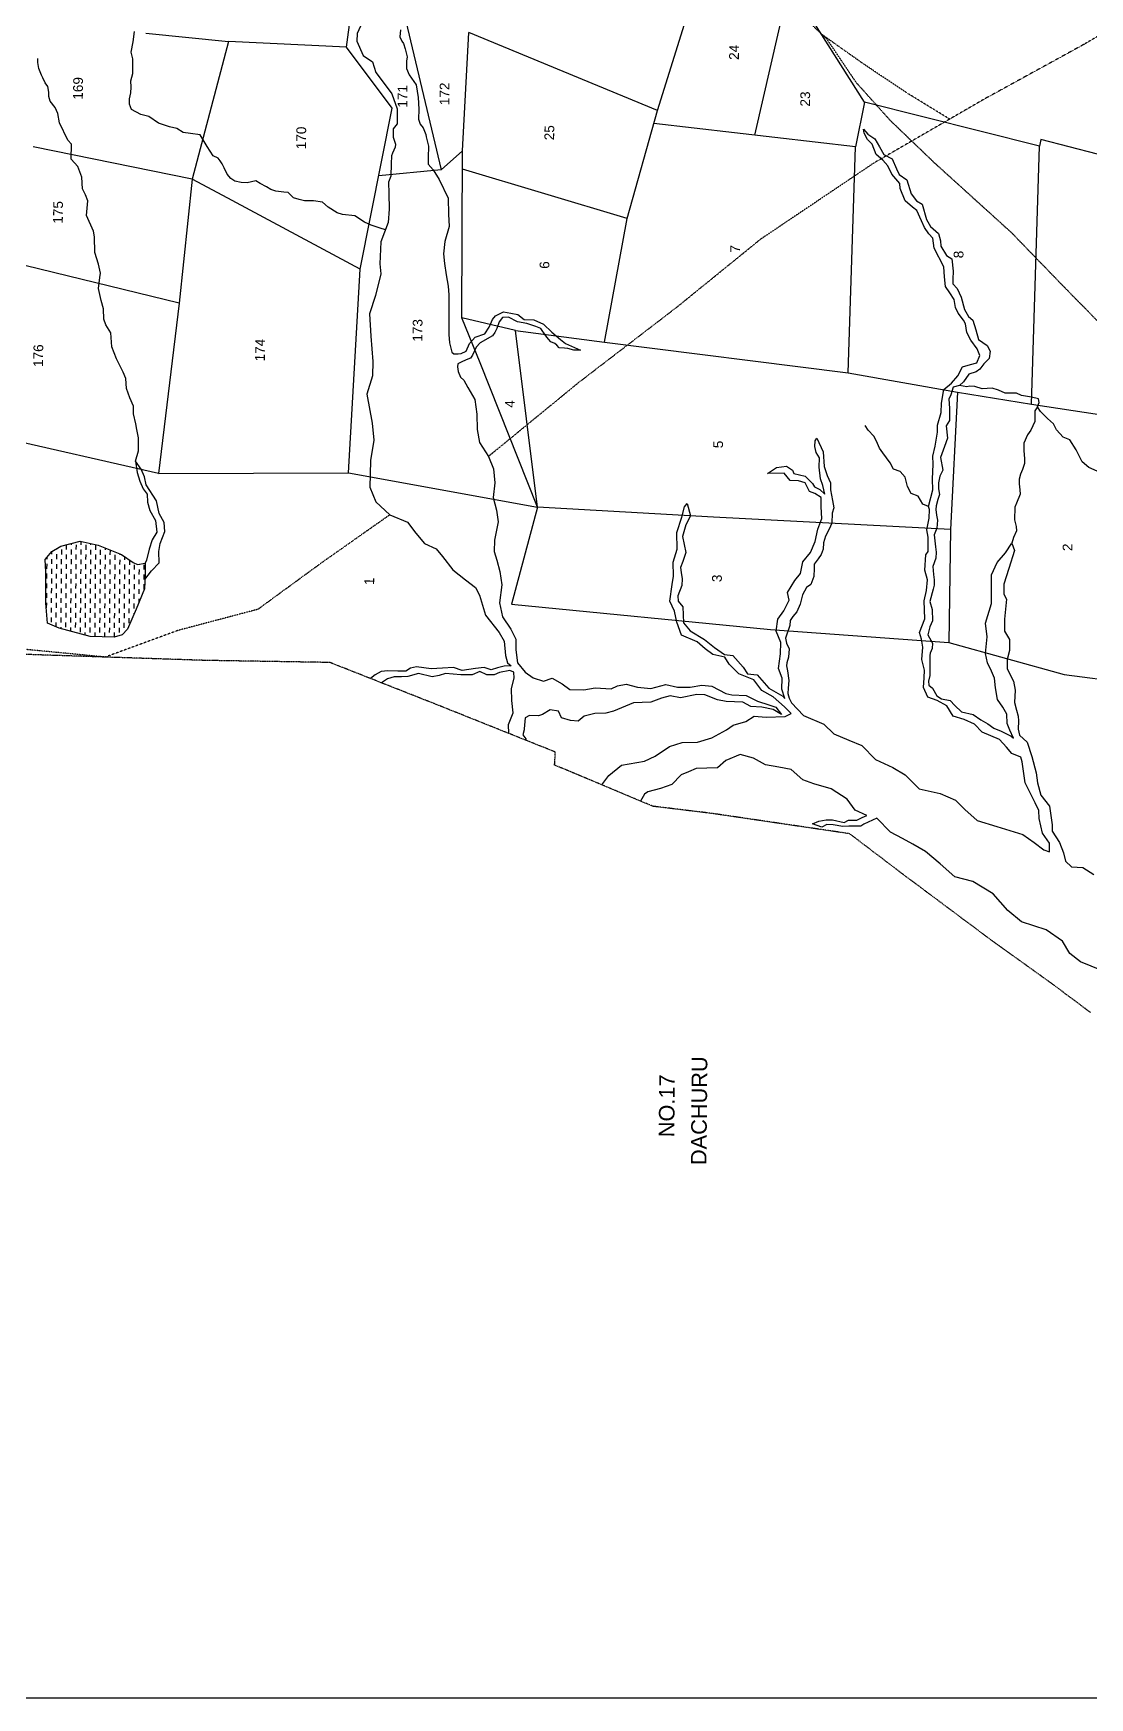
# Model space of a CAD drawing. Header units: inches. Extents: x 343459 to 349076, y 1589263 to 1597215.
# Drawn here: x 346663 to 347804, y 1589263 to 1591061 of the extents above; entities that cross this region are included whole.
import ezdxf

# ---------------------------------------------------------------- set-up
doc = ezdxf.new("R2010")
doc.units = ezdxf.units.IN
doc.header["$MEASUREMENT"] = 0
doc.linetypes.add('ACAD_ISO07W100', pattern=[3, 0, -3])
doc.linetypes.add('BORDER', pattern=[1.75, 0.5, -0.25, 0.5, -0.25, 0, -0.25])
for name, color, linetype in [('C LINE COO', 6, 'Continuous'), ('NALA', 4, 'Continuous'), ('SURVEY_BND', 7, 'Continuous'), ('SURVEY_NO', 7, 'Continuous'), ('TEXT', 7, 'Continuous'), ('WATER_BODY', 4, 'Continuous')]:
    doc.layers.add(name, color=color, linetype=linetype)
doc.layers.add('FOOTPATH', color=150, linetype='ACAD_ISO07W100', lineweight=30)
doc.layers.add('VILL_BOUNDARY', color=6, linetype='BORDER', lineweight=30)
doc.styles.get("Standard").update_dxf_attribs({"font": 'arial.ttf'})

msp = doc.modelspace()

# ---------------------------------------------------------------- hatches: boundary and pattern name
at = {"layer": 'WATER_BODY'}
h = msp.add_hatch(dxfattribs=at)
h.set_pattern_fill('DASH', color=256, scale=10, angle=89.4935, style=0)
h.set_pattern_definition([(89.4935, (347145.951, 1586976.724), (-5.202794, 5.295604), [5.249404, -5.249404])])
h.paths.add_polyline_path([(346733.4, 1590508), (346714, 1590512.2), (346693.3, 1590506.7), (346683.4, 1590501.2), (346676.3, 1590492.5), (346677, 1590479.2), (346677, 1590445.3), (346678.8, 1590423.8), (346691.3, 1590418.1), (346725, 1590409.3), (346750.7, 1590408.5), (346759.4, 1590411), (346765.1, 1590417.1), (346774.6, 1590438.8), (346783.6, 1590460.7), (346784.3, 1590476.2), (346784.4, 1590488.4), (346775.9, 1590487.1), (346771.2, 1590489.1), (346758.5, 1590497.7)])

# ---------------------------------------------------------------- linework, layer by layer
at = {"layer": 'C LINE COO', "color": 0}
msp.add_lwpolyline([(349075.6, 1589263.4), (349075.6, 1597215.1), (343459.3, 1597215.1), (343459.3, 1589263.4), (349075.6, 1589263.4)], dxfattribs=at)
at = {"layer": 'FOOTPATH', "ltscale": 0.01}
for p, q in [((347874.7, 1591093.9), (347797.7, 1591048.6)), ((347520.5, 1591053.9), (347500.2, 1591073.3)), ((347560.4, 1591027), (347515.5, 1591058.7)), ((347551.9, 1591007.3), (347520.5, 1591053.9)), ((347797.7, 1591048.6), (347691.1, 1590990.1)), ((347606.9, 1590995.9), (347560.4, 1591027)), ((347588.8, 1590966.2), (347551.9, 1591007.3)), ((347652.7, 1590967.9), (347606.9, 1590995.9)), ((347691.1, 1590990.1), (347570.7, 1590920.4)), ((347637.2, 1590919.8), (347588.8, 1590966.2)), ((347570.7, 1590920.4), (347448.7, 1590838.3)), ((347719.6, 1590845.1), (347637.2, 1590919.8)), ((347448.7, 1590838.3), (347358.8, 1590765.3)), ((347778.9, 1590783.9), (347719.6, 1590845.1)), ((347863.2, 1590698.2), (347778.9, 1590783.9)), ((347358.8, 1590765.3), (347251.8, 1590683.1)), ((347251.8, 1590683.1), (347154.7, 1590603.6)), ((347048.4, 1590540.7), (346975.3, 1590489.3)), ((346975.3, 1590489.3), (346906, 1590438.6)), ((346906, 1590438.6), (346819.4, 1590415.7)), ((346819.4, 1590415.7), (346741.1, 1590387)), ((346741.1, 1590387), (346635.8, 1590397.1))]:
    msp.add_line(p, q, dxfattribs=at)
at = {"layer": 'NALA'}
for p, q in [((347016.8, 1591068.4), (347013.2, 1591060.5)), ((346769.2, 1591040.2), (346771.1, 1591051.5)), ((346771.1, 1591051.5), (346772.6, 1591062.5)), ((347013.2, 1591060.5), (347012.8, 1591052)), ((347012.8, 1591052), (347019.6, 1591036.7)), ((347059.9, 1591064.4), (347059.2, 1591056.9)), ((347059.2, 1591056.9), (347061.4, 1591052.2)), ((347061.4, 1591052.2), (347063, 1591049.5)), ((346668.2, 1591028.9), (346668.4, 1591033.2)), ((346770.9, 1591032.9), (346769.2, 1591040.2)), ((346770.8, 1591017.3), (346770.9, 1591032.9)), ((347019.6, 1591036.7), (347029.6, 1591029.7)), ((347063, 1591049.5), (347065, 1591043.9)), ((347065, 1591043.9), (347067.2, 1591035.3)), ((347067.2, 1591035.3), (347066.5, 1591030.5)), ((346669.5, 1591022.7), (346668.2, 1591028.9)), ((346672.3, 1591015.5), (346669.5, 1591022.7)), ((346673.7, 1591012.5), (346672.3, 1591015.5)), ((346768.7, 1591009.3), (346770.8, 1591017.3)), ((347029.6, 1591029.7), (347033.1, 1591018.1)), ((347033.1, 1591018.1), (347041, 1591007.7)), ((347066.5, 1591030.5), (347066.5, 1591022.6)), ((347066.5, 1591022.6), (347069.2, 1591015.8)), ((347069.2, 1591015.8), (347076.6, 1591005.1)), ((346676.3, 1591007.2), (346673.7, 1591012.5)), ((346679, 1591003.1), (346676.3, 1591007.2)), ((346680.3, 1590996.9), (346679, 1591003.1)), ((346680.3, 1590992.2), (346680.3, 1590996.9)), ((346680.3, 1590996.9), (346680.3, 1590996.9)), ((346767.3, 1590989.9), (346768.9, 1590996.4)), ((346769, 1591002.4), (346768.7, 1591009.3)), ((346768.9, 1590996.4), (346769, 1591002.4)), ((347041, 1591007.7), (347050.4, 1590995.3)), ((347076.6, 1591005.1), (347079.1, 1590991.3)), ((346681.8, 1590987.3), (346680.3, 1590992.2)), ((346687, 1590980.6), (346681.8, 1590987.3)), ((346690.1, 1590974), (346687, 1590980.6)), ((346767.2, 1590984.2), (346767.3, 1590989.9)), ((346769.3, 1590978.4), (346767.2, 1590984.2)), ((346779.5, 1590973), (346769.3, 1590978.4)), ((347050.4, 1590995.3), (347056.2, 1590979.1)), ((347056.2, 1590979.1), (347056.1, 1590969.1)), ((347079.1, 1590991.3), (347079.5, 1590978.8)), ((347079.5, 1590978.8), (347079.4, 1590968)), ((346691.7, 1590963.8), (346690.1, 1590974)), ((346700.8, 1590945.1), (346691.7, 1590963.8)), ((346788.3, 1590970.6), (346779.5, 1590973)), ((346798.6, 1590963.4), (346788.3, 1590970.6)), ((346810.5, 1590959.5), (346798.6, 1590963.4)), ((347056.1, 1590962.9), (347052.1, 1590957.3)), ((347056.1, 1590969.1), (347056.1, 1590962.9)), ((347079.4, 1590968), (347081.2, 1590962.4)), ((347081.2, 1590962.4), (347084.5, 1590958.4)), ((346704.6, 1590940.8), (346700.8, 1590945.1)), ((346818.3, 1590957.6), (346810.5, 1590959.5)), ((346825.2, 1590953.3), (346818.3, 1590957.6)), ((346833.3, 1590952.5), (346825.2, 1590953.3)), ((346843.7, 1590950.8), (346833.3, 1590952.5)), ((346851.1, 1590938.3), (346843.7, 1590950.8)), ((347052.1, 1590957.3), (347052.1, 1590948.5)), ((347052.1, 1590948.5), (347054.6, 1590940.8)), ((347084.5, 1590958.4), (347087.3, 1590951.3)), ((347087.3, 1590951.3), (347087.5, 1590948.6)), ((347087.5, 1590948.6), (347090.2, 1590938.7)), ((347560.4, 1590952.7), (347559.7, 1590957)), ((347559.7, 1590957), (347564.5, 1590951.8)), ((347564.1, 1590946), (347560.4, 1590952.7)), ((347568.9, 1590941), (347564.1, 1590946)), ((347564.5, 1590951.8), (347571.8, 1590946.7)), ((347571.8, 1590946.7), (347576.8, 1590938)), ((346704.5, 1590924.8), (346704.6, 1590940.8)), ((346711.4, 1590916.6), (346704.5, 1590924.8)), ((346857.6, 1590928.3), (346851.1, 1590938.3)), ((346863.2, 1590925.9), (346857.6, 1590928.3)), ((346865.3, 1590922.9), (346863.2, 1590925.9)), ((347050.1, 1590928.2), (347049.8, 1590919.7)), ((347051.4, 1590931.3), (347050.1, 1590928.2)), ((347054, 1590937.7), (347051.4, 1590931.3)), ((347054.6, 1590940.8), (347054, 1590937.7)), ((347090.2, 1590938.7), (347089.7, 1590926.4)), ((347089.7, 1590926.4), (347089.9, 1590919.4)), ((347573.3, 1590929.6), (347568.9, 1590941)), ((347580.4, 1590923.6), (347573.3, 1590929.6)), ((347576.8, 1590938), (347581.7, 1590929.7)), ((347581.7, 1590929.7), (347590.5, 1590925)), ((347590.5, 1590925), (347595.2, 1590914.3)), ((346716, 1590905.2), (346711.4, 1590916.6)), ((346867.3, 1590919.6), (346865.3, 1590922.9)), ((346869.6, 1590915.4), (346867.3, 1590919.6)), ((346872.8, 1590908.5), (346869.6, 1590915.4)), ((346876.6, 1590903.9), (346872.8, 1590908.5)), ((347049.6, 1590906.3), (347046.8, 1590899.9)), ((347049.8, 1590919.7), (347049.6, 1590906.3)), ((347089.9, 1590919.4), (347095.3, 1590913.1)), ((347095.3, 1590913.1), (347101.7, 1590902.7)), ((347585.9, 1590917.6), (347580.4, 1590923.6)), ((347590.2, 1590908.3), (347585.9, 1590917.6)), ((347598.9, 1590898.3), (347590.2, 1590908.3)), ((347595.2, 1590914.3), (347598.1, 1590908.2)), ((347598.1, 1590908.2), (347606.3, 1590902.4)), ((346716.5, 1590892.6), (346716, 1590905.2)), ((346719.7, 1590886.3), (346716.5, 1590892.6)), ((346880.9, 1590901), (346876.6, 1590903.9)), ((346888, 1590899.3), (346880.9, 1590901)), ((346894.3, 1590899.2), (346888, 1590899.3)), ((346903.6, 1590901.3), (346894.3, 1590899.2)), ((346908.4, 1590898.5), (346903.6, 1590901.3)), ((346915.1, 1590894.7), (346908.4, 1590898.5)), ((346920, 1590891.9), (346915.1, 1590894.7)), ((346925.2, 1590890.2), (346920, 1590891.9)), ((346933.8, 1590889.2), (346925.2, 1590890.2)), ((346938.5, 1590888.5), (346933.8, 1590889.2)), ((346944.5, 1590882.9), (346938.5, 1590888.5)), ((347046.8, 1590899.9), (347047.2, 1590887.5)), ((347101.7, 1590902.7), (347111.2, 1590882.6)), ((347599.4, 1590893.1), (347598.9, 1590898.3)), ((347604.8, 1590879.5), (347599.4, 1590893.1)), ((347606.3, 1590902.4), (347611, 1590887.2)), ((346722.4, 1590879.7), (346719.7, 1590886.3)), ((346720.9, 1590863.9), (346722.4, 1590879.7)), ((346950.5, 1590881.2), (346944.5, 1590882.9)), ((346956.4, 1590879.6), (346950.5, 1590881.2)), ((346965.9, 1590879.5), (346956.4, 1590879.6)), ((346975.5, 1590878.3), (346965.9, 1590879.5)), ((346981.6, 1590872.8), (346975.5, 1590878.3)), ((346991.5, 1590866.6), (346981.6, 1590872.8)), ((347047.8, 1590870.5), (347046.6, 1590856.4)), ((347047.2, 1590887.5), (347047.8, 1590870.5)), ((347111.2, 1590882.6), (347111.8, 1590865.4)), ((347612.5, 1590873), (347604.8, 1590879.5)), ((347611, 1590887.2), (347616.8, 1590879.8)), ((347617.3, 1590869.2), (347612.5, 1590873)), ((347616.8, 1590879.8), (347622.9, 1590876)), ((347622.9, 1590876), (347627.7, 1590859.4)), ((346728.4, 1590846.8), (346720.9, 1590863.9)), ((346997.1, 1590864.9), (346991.5, 1590866.6)), ((347010.7, 1590863.4), (346997.1, 1590864.9)), ((347021, 1590856.7), (347010.7, 1590863.4)), ((347028.1, 1590853.5), (347021, 1590856.7)), ((347037.8, 1590850.3), (347028.1, 1590853.5)), ((347046.6, 1590856.4), (347038.5, 1590835.3)), ((347111.8, 1590865.4), (347112.3, 1590851.8)), ((347622.4, 1590858), (347617.3, 1590869.2)), ((347625.4, 1590851), (347622.4, 1590858)), ((347627.7, 1590859.4), (347632.1, 1590852)), ((347632.1, 1590852), (347640.5, 1590844.5)), ((346729.7, 1590840.7), (346728.4, 1590846.8)), ((346729.9, 1590823.8), (346729.7, 1590840.7)), ((347038.5, 1590835.3), (347037.5, 1590811.5)), ((347043.5, 1590848.3), (347037.8, 1590850.3)), ((347107.7, 1590835.8), (347106.1, 1590822.3)), ((347112.3, 1590851.8), (347107.7, 1590835.8)), ((347630.3, 1590844.1), (347625.4, 1590851)), ((347634.6, 1590839.2), (347630.3, 1590844.1)), ((347635.9, 1590828.4), (347634.6, 1590839.2)), ((347640.5, 1590844.5), (347642.9, 1590836.6)), ((347642.9, 1590836.6), (347643, 1590830.7)), ((346733.7, 1590811.3), (346729.9, 1590823.8)), ((347106.1, 1590822.3), (347107.4, 1590812.1)), ((347646.3, 1590808.5), (347635.9, 1590828.4)), ((347643, 1590830.7), (347649.4, 1590820.8)), ((347649.4, 1590820.8), (347654.9, 1590816.9)), ((347654.9, 1590816.9), (347656.4, 1590803.8)), ((346736.1, 1590801.5), (346733.7, 1590811.3)), ((346735.3, 1590796.8), (346736.1, 1590801.5)), ((347038.6, 1590800.7), (347032.8, 1590777.3)), ((347037.5, 1590811.5), (347038.6, 1590800.7)), ((347107.4, 1590812.1), (347109, 1590799.7)), ((347109, 1590799.7), (347111.3, 1590787.4)), ((347647.1, 1590797.7), (347646.3, 1590808.5)), ((347656.4, 1590803.8), (347656, 1590795)), ((346733.8, 1590785.1), (346735.3, 1590796.8)), ((346736.8, 1590772.1), (346733.8, 1590785.1)), ((347111.3, 1590787.4), (347112.2, 1590778)), ((347648.3, 1590787.1), (347647.1, 1590797.7)), ((347653, 1590780.3), (347648.3, 1590787.1)), ((347657.5, 1590773), (347653, 1590780.3)), ((347656, 1590795), (347656, 1590790.2)), ((347656, 1590790.2), (347660.9, 1590785.1)), ((347660.9, 1590785.1), (347665.2, 1590775.5)), ((346739.1, 1590762.9), (346736.8, 1590772.1)), ((346739.6, 1590751.8), (346739.1, 1590762.9)), ((347032.8, 1590777.3), (347026.4, 1590757.6)), ((347112.1, 1590767.9), (347112, 1590757.9)), ((347112.2, 1590778), (347112.1, 1590767.9)), ((347659, 1590764.4), (347657.5, 1590773)), ((347662, 1590758.5), (347659, 1590764.4)), ((347665.2, 1590775.5), (347668.7, 1590762.3)), ((347668.7, 1590762.3), (347673.1, 1590754.7)), ((346741.9, 1590745.7), (346739.6, 1590751.8)), ((346747, 1590737.3), (346741.9, 1590745.7)), ((347026.4, 1590757.6), (347027.8, 1590733.6)), ((347112, 1590757.9), (347112, 1590751.4)), ((347112, 1590751.4), (347112, 1590735.2)), ((347155.6, 1590743.2), (347159.1, 1590751.5)), ((347159.1, 1590751.5), (347162.5, 1590755.6)), ((347162.5, 1590755.6), (347171.1, 1590759.9)), ((347166.4, 1590748.9), (347163.9, 1590741.7)), ((347169.9, 1590753.6), (347166.4, 1590748.9)), ((347176.5, 1590754), (347169.9, 1590753.6)), ((347171.1, 1590759.9), (347179, 1590758.4)), ((347186.2, 1590749), (347176.5, 1590754)), ((347179, 1590758.4), (347186.5, 1590757.1)), ((347196.1, 1590747.4), (347186.2, 1590749)), ((347186.5, 1590757.1), (347193.2, 1590751.7)), ((347193.2, 1590751.7), (347203.8, 1590751.2)), ((347206.1, 1590744.1), (347196.1, 1590747.4)), ((347203.8, 1590751.2), (347214.1, 1590746.6)), ((347214.1, 1590746.6), (347223.1, 1590737.8)), ((347667.7, 1590750.9), (347662, 1590758.5)), ((347669.8, 1590746.7), (347667.7, 1590750.9)), ((347671.3, 1590737.4), (347669.8, 1590746.7)), ((347673.1, 1590754.7), (347677.8, 1590750.9)), ((347677.8, 1590750.9), (347680.9, 1590740.5)), ((346748.3, 1590722), (346747, 1590737.3)), ((347027.8, 1590733.6), (347030.1, 1590706.3)), ((347112, 1590735.2), (347112.7, 1590726.2)), ((347112.7, 1590726.2), (347115.1, 1590716.2)), ((347134.3, 1590725.6), (347140.6, 1590732.5)), ((347140.6, 1590732.5), (347150.8, 1590736.1)), ((347145.7, 1590726.2), (347141.5, 1590721.5)), ((347159.1, 1590733.9), (347145.7, 1590726.2)), ((347150.8, 1590736.1), (347155.6, 1590743.2)), ((347161.8, 1590737.4), (347159.1, 1590733.9)), ((347163.9, 1590741.7), (347161.8, 1590737.4)), ((347211.3, 1590742), (347206.1, 1590744.1)), ((347216.9, 1590733.8), (347211.3, 1590742)), ((347219.5, 1590730.3), (347216.9, 1590733.8)), ((347222.2, 1590727.5), (347219.5, 1590730.3)), ((347226.4, 1590725.5), (347222.2, 1590727.5)), ((347223.1, 1590737.8), (347232.5, 1590729.9)), ((347232.5, 1590729.9), (347237.8, 1590725.7)), ((347675.7, 1590729.2), (347671.3, 1590737.4)), ((347682.5, 1590719.7), (347675.7, 1590729.2)), ((347680.9, 1590740.5), (347683.7, 1590730)), ((347683.7, 1590730), (347693.1, 1590723.5)), ((346753.3, 1590709.2), (346748.3, 1590722)), ((346760.4, 1590694.8), (346753.3, 1590709.2)), ((347115.1, 1590716.2), (347117.4, 1590714.5)), ((347117.4, 1590714.5), (347122, 1590714.5)), ((347122, 1590714.5), (347125.2, 1590714.8)), ((347125.2, 1590714.8), (347130.7, 1590717.5)), ((347130.7, 1590717.5), (347134.3, 1590725.6)), ((347135.4, 1590709.9), (347130.8, 1590708)), ((347137.6, 1590713), (347135.4, 1590709.9)), ((347141.5, 1590721.5), (347137.6, 1590713)), ((347228.6, 1590723.7), (347226.4, 1590725.5)), ((347231, 1590720.9), (347228.6, 1590723.7)), ((347236.8, 1590720.5), (347231, 1590720.9)), ((347240.5, 1590720.2), (347236.8, 1590720.5)), ((347237.8, 1590725.7), (347254.3, 1590718.6)), ((347247.1, 1590718.5), (347240.5, 1590720.2)), ((347254.3, 1590718.6), (347247.1, 1590718.5)), ((347682, 1590704.9), (347685.1, 1590712.5)), ((347685.1, 1590712.5), (347682.5, 1590719.7)), ((347695.4, 1590709.6), (347689.6, 1590703.8)), ((347693.1, 1590723.5), (347696.3, 1590717.5)), ((347696.3, 1590717.5), (347695.4, 1590709.6)), ((346763.4, 1590687.7), (346760.4, 1590694.8)), ((347029.7, 1590690.6), (347023.4, 1590670.8)), ((347030.1, 1590706.3), (347029.7, 1590690.6)), ((347121.6, 1590703.5), (347121.5, 1590700.3)), ((347121.5, 1590700.3), (347122.2, 1590695.3)), ((347125.2, 1590705.3), (347121.6, 1590703.5)), ((347122.2, 1590695.3), (347124.6, 1590689.1)), ((347130.8, 1590708), (347125.2, 1590705.3)), ((347654.7, 1590682.9), (347661.4, 1590690.6)), ((347661.4, 1590690.6), (347666.6, 1590700.4)), ((347666.6, 1590700.4), (347675.3, 1590702.8)), ((347673.5, 1590692.4), (347667.5, 1590684.2)), ((347681.4, 1590695), (347673.5, 1590692.4)), ((347675.3, 1590702.8), (347682, 1590704.9)), ((347685.2, 1590697.9), (347681.4, 1590695)), ((347689.6, 1590703.8), (347685.2, 1590697.9)), ((346763.9, 1590677), (346763.4, 1590687.7)), ((346767.5, 1590667), (346763.9, 1590677)), ((347124.6, 1590689.1), (347128.1, 1590685.9)), ((347128.1, 1590685.9), (347132.6, 1590678.2)), ((347132.6, 1590678.2), (347140, 1590665)), ((347644, 1590661.2), (347646.3, 1590675.9)), ((347646.3, 1590675.9), (347654.7, 1590682.9)), ((347656.5, 1590678.4), (347654.1, 1590670.1)), ((347663.3, 1590680.1), (347656.5, 1590678.4)), ((347667.5, 1590684.2), (347663.3, 1590680.1)), ((347671.2, 1590678.9), (347663.3, 1590680.1)), ((347674.5, 1590679.7), (347671.2, 1590678.9)), ((347679.8, 1590679.1), (347674.5, 1590679.7)), ((347687.7, 1590676.6), (347679.8, 1590679.1)), ((347698.7, 1590677.4), (347687.7, 1590676.6)), ((347705.4, 1590675.1), (347698.7, 1590677.4)), ((347712.6, 1590671.9), (347705.4, 1590675.1)), ((346771.7, 1590658), (346767.5, 1590667)), ((346771.7, 1590649.8), (346771.7, 1590658)), ((347023.4, 1590670.8), (347029.3, 1590639.6)), ((347140, 1590665), (347142.1, 1590649.2)), ((347643.4, 1590651.1), (347644, 1590661.2)), ((347654.1, 1590670.1), (347651.7, 1590665.7)), ((347651.7, 1590665.7), (347652.5, 1590655.8)), ((347652.5, 1590655.8), (347652.6, 1590642.5)), ((347718.8, 1590672), (347712.6, 1590671.9)), ((347725, 1590672), (347718.8, 1590672)), ((347730.2, 1590669.5), (347725, 1590672)), ((347741, 1590667.6), (347730.2, 1590669.5)), ((347748.5, 1590665.8), (347741, 1590667.6)), ((347747.6, 1590657.4), (347744.7, 1590652.9)), ((347747.6, 1590657.4), (347749.4, 1590661.9)), ((347750.6, 1590652.2), (347747.6, 1590657.4)), ((347749.4, 1590661.9), (347748.5, 1590665.8)), ((346774.1, 1590638.9), (346771.7, 1590649.8)), ((346775.2, 1590632.9), (346774.1, 1590638.9)), ((347029.3, 1590639.6), (347030.9, 1590621.2)), ((347142.1, 1590649.2), (347142.7, 1590632.8)), ((347564.7, 1590631.9), (347561.3, 1590637)), ((347639.6, 1590629.8), (347639.7, 1590637.3)), ((347639.7, 1590637.3), (347643.4, 1590651.1)), ((347652.6, 1590642.5), (347649, 1590636.6)), ((347649, 1590636.6), (347650.5, 1590623.5)), ((347744.7, 1590641.3), (347740.2, 1590632)), ((347744.7, 1590652.9), (347744.7, 1590641.3)), ((347758.2, 1590644.7), (347750.6, 1590652.2)), ((347764.8, 1590638.9), (347758.2, 1590644.7)), ((347768, 1590632.4), (347764.8, 1590638.9)), ((346777.1, 1590623.9), (346775.2, 1590632.9)), ((346776.9, 1590609.8), (346777.1, 1590623.9)), ((347030.9, 1590621.2), (347027.6, 1590599.3)), ((347142.7, 1590632.8), (347145.2, 1590618.6)), ((347145.2, 1590618.6), (347154.7, 1590603.6)), ((347507.1, 1590614.4), (347507.5, 1590620.6)), ((347507.5, 1590620.6), (347509.3, 1590623.5)), ((347509.3, 1590623.5), (347516.2, 1590608.7)), ((347571, 1590625.7), (347564.7, 1590631.9)), ((347573.8, 1590620), (347571, 1590625.7)), ((347576.8, 1590612.7), (347573.8, 1590620)), ((347637, 1590614.9), (347639.6, 1590629.8)), ((347650.5, 1590623.5), (347647.2, 1590614.3)), ((347736.7, 1590627.1), (347732.9, 1590618)), ((347740.2, 1590632), (347736.7, 1590627.1)), ((347775.3, 1590624.5), (347768, 1590632.4)), ((347782.4, 1590621.5), (347775.3, 1590624.5)), ((347789.3, 1590610.8), (347782.4, 1590621.5)), ((346773.7, 1590598.5), (346776.9, 1590609.8)), ((347154.7, 1590603.6), (347160.3, 1590590.2)), ((347508.7, 1590608.1), (347507.1, 1590614.4)), ((347512.2, 1590602.1), (347508.7, 1590608.1)), ((347511.9, 1590592.2), (347512.2, 1590602.1)), ((347516.2, 1590608.7), (347517.3, 1590592.7)), ((347580.7, 1590607.7), (347576.8, 1590612.7)), ((347588.5, 1590596.6), (347580.7, 1590607.7)), ((347634.4, 1590604), (347637, 1590614.9)), ((347634.8, 1590595.3), (347634.4, 1590604)), ((347647.2, 1590614.3), (347642.9, 1590602.5)), ((347642.9, 1590602.5), (347645.3, 1590588.9)), ((347732.9, 1590618), (347732.8, 1590609.9)), ((347732.8, 1590609.9), (347733.6, 1590601.3)), ((347733.6, 1590601.3), (347733.6, 1590596.1)), ((347795.8, 1590597.8), (347789.3, 1590610.8)), ((346779.9, 1590590.1), (346773.7, 1590598.5)), ((346773.7, 1590598.5), (346775.6, 1590586.2)), ((346775.6, 1590586.2), (346778.6, 1590576.9)), ((346783.5, 1590581.7), (346779.9, 1590590.1)), ((347027, 1590584.4), (347026.8, 1590570.5)), ((347027.6, 1590599.3), (347027, 1590584.4)), ((347160.3, 1590590.2), (347161.6, 1590575.1)), ((347456.1, 1590585.4), (347465.7, 1590591.6)), ((347473.9, 1590585.6), (347456.1, 1590585.4)), ((347465.7, 1590591.6), (347476.7, 1590593.1)), ((347480.5, 1590577.7), (347473.9, 1590585.6)), ((347476.7, 1590593.1), (347483.1, 1590588.7)), ((347483.1, 1590588.7), (347484.5, 1590585.3)), ((347484.5, 1590585.3), (347496.8, 1590582.5)), ((347496.8, 1590582.5), (347504.7, 1590574.5)), ((347513.4, 1590579.5), (347511.9, 1590592.2)), ((347517.3, 1590592.7), (347520.3, 1590583)), ((347520.3, 1590583), (347524.2, 1590575.2)), ((347592, 1590590), (347588.5, 1590596.6)), ((347599.4, 1590587.5), (347592, 1590590)), ((347604.6, 1590581.4), (347599.4, 1590587.5)), ((347634.1, 1590579.2), (347634.8, 1590595.3)), ((347645.3, 1590588.9), (347642.2, 1590582.2)), ((347729.2, 1590584.6), (347727.7, 1590579.1)), ((347731.2, 1590589.5), (347729.2, 1590584.6)), ((347733.6, 1590596.1), (347731.2, 1590589.5)), ((347802.9, 1590591.9), (347795.8, 1590597.8)), ((347812, 1590587.6), (347802.9, 1590591.9)), ((346778.6, 1590576.9), (346782.2, 1590568.6)), ((346782.2, 1590568.6), (346786.3, 1590563)), ((346785.4, 1590572.9), (346783.5, 1590581.7)), ((346796.6, 1590555.6), (346785.4, 1590572.9)), ((347026.8, 1590570.5), (347033.4, 1590554.7)), ((347161.6, 1590575.1), (347159.9, 1590559.3)), ((347489.6, 1590577.5), (347480.5, 1590577.7)), ((347496.8, 1590575.2), (347489.6, 1590577.5)), ((347501.2, 1590565.9), (347496.8, 1590575.2)), ((347507.1, 1590563.5), (347501.2, 1590565.9)), ((347504.7, 1590574.5), (347506.9, 1590570.7)), ((347506.9, 1590570.7), (347512.4, 1590568)), ((347512.4, 1590568), (347518.1, 1590562.9)), ((347515.9, 1590572.3), (347513.4, 1590579.5)), ((347518.1, 1590562.9), (347515.9, 1590572.3)), ((347524.2, 1590575.2), (347524.1, 1590567.5)), ((347524.1, 1590567.5), (347526.1, 1590556.2)), ((347607.1, 1590571.1), (347604.6, 1590581.4)), ((347611.2, 1590563.8), (347607.1, 1590571.1)), ((347629.9, 1590549.6), (347634.6, 1590567.7)), ((347634.6, 1590567.7), (347634.1, 1590579.2)), ((347642.2, 1590582.2), (347640.5, 1590575.1)), ((347640.5, 1590575.1), (347640.8, 1590568.6)), ((347640.8, 1590568.6), (347641.6, 1590562.5)), ((347727.7, 1590579.1), (347727.6, 1590574.2)), ((347727.6, 1590574.2), (347728.5, 1590567.8)), ((347728.5, 1590567.8), (347728.8, 1590562.9)), ((346786.3, 1590563), (346786.8, 1590554.2)), ((346786.8, 1590554.2), (346789.2, 1590545.2)), ((346799.4, 1590542.1), (346796.6, 1590555.6)), ((347033.4, 1590554.7), (347048.4, 1590540.7)), ((347159.9, 1590559.3), (347163.6, 1590545.7)), ((347363.5, 1590538.2), (347366.3, 1590549.3)), ((347366.3, 1590549.3), (347369.2, 1590552.8)), ((347369.2, 1590552.8), (347373, 1590539.5)), ((347513.9, 1590559.5), (347507.1, 1590563.5)), ((347514, 1590549.4), (347513.9, 1590559.5)), ((347514.8, 1590536.7), (347514, 1590549.4)), ((347527.5, 1590548.3), (347525.7, 1590542.4)), ((347526.1, 1590556.2), (347527.5, 1590548.3)), ((347618.8, 1590560.7), (347611.2, 1590563.8)), ((347623.8, 1590552.1), (347618.8, 1590560.7)), ((347629.9, 1590549.6), (347623.8, 1590552.1)), ((347630.8, 1590546.4), (347629.9, 1590549.6)), ((347638, 1590550.3), (347637.9, 1590546.4)), ((347639.8, 1590557.1), (347638, 1590550.3)), ((347641.6, 1590562.5), (347639.8, 1590557.1)), ((347722.9, 1590549), (347722.5, 1590535.3)), ((347724.9, 1590553.1), (347722.9, 1590549)), ((347728.8, 1590562.9), (347724.9, 1590553.1)), ((346789.2, 1590545.2), (346795.4, 1590534.6)), ((346795.4, 1590534.6), (346796.8, 1590521.9)), ((346804.6, 1590532.5), (346799.4, 1590542.1)), ((346805.4, 1590522.8), (346804.6, 1590532.5)), ((347048.4, 1590540.7), (347067.4, 1590532.8)), ((347067.4, 1590532.8), (347076.3, 1590520.9)), ((347165.4, 1590532.9), (347161.5, 1590513.1)), ((347163.6, 1590545.7), (347165.4, 1590532.9)), ((347358.1, 1590521.7), (347363.5, 1590538.2)), ((347367.9, 1590529.9), (347364.2, 1590517.1)), ((347373, 1590539.5), (347367.9, 1590529.9)), ((347510.3, 1590525.2), (347514.8, 1590536.7)), ((347525.6, 1590531.8), (347522.5, 1590525.1)), ((347525.7, 1590542.4), (347525.6, 1590531.8)), ((347628.1, 1590524.3), (347630.7, 1590537.2)), ((347630.7, 1590537.2), (347630.8, 1590546.4)), ((347637.9, 1590546.4), (347638.6, 1590540.4)), ((347638.6, 1590540.4), (347639.4, 1590534.9)), ((347639.4, 1590534.9), (347638.8, 1590526.1)), ((347722.5, 1590535.3), (347724.3, 1590528.1)), ((346791.7, 1590513.6), (346788.5, 1590503.5)), ((346796.8, 1590521.9), (346791.7, 1590513.6)), ((346800.5, 1590509.7), (346805.4, 1590522.8)), ((347076.3, 1590520.9), (347085.7, 1590509.7)), ((347161.5, 1590513.1), (347161.1, 1590501.2)), ((347358.5, 1590503.5), (347358.1, 1590521.7)), ((347364.2, 1590517.1), (347367.8, 1590499.9)), ((347502.4, 1590499.9), (347507.5, 1590511.9)), ((347507.5, 1590511.9), (347510.3, 1590525.2)), ((347518.6, 1590517.6), (347516.4, 1590510.3)), ((347522.5, 1590525.1), (347518.6, 1590517.6)), ((347629.6, 1590516.6), (347628.1, 1590524.3)), ((347629.5, 1590500.9), (347629.6, 1590516.6)), ((347638.8, 1590526.1), (347636.1, 1590518.9)), ((347636.1, 1590518.9), (347637.4, 1590506)), ((347721.7, 1590516), (347719.8, 1590509.9)), ((347724.8, 1590523.3), (347721.7, 1590516)), ((347724.3, 1590528.1), (347724.8, 1590523.3)), ((346788.5, 1590503.5), (346785.6, 1590491.8)), ((346799, 1590501), (346800.5, 1590509.7)), ((346799.5, 1590488.9), (346799, 1590501)), ((347085.7, 1590509.7), (347098.2, 1590503.9)), ((347098.2, 1590503.9), (347105.3, 1590495.8)), ((347105.3, 1590495.8), (347116.5, 1590481.1)), ((347161.1, 1590501.2), (347163.8, 1590491.5)), ((347354.3, 1590489.4), (347358.5, 1590503.5)), ((347367.8, 1590499.9), (347364.8, 1590490.2)), ((347494.2, 1590490), (347502.4, 1590499.9)), ((347510.7, 1590493.1), (347506.3, 1590487.2)), ((347514, 1590497.9), (347510.7, 1590493.1)), ((347516, 1590503.5), (347514, 1590497.9)), ((347516.4, 1590510.3), (347516, 1590503.5)), ((347625.7, 1590480.9), (347626.8, 1590497.6)), ((347626.8, 1590497.6), (347629.5, 1590500.9)), ((347637.8, 1590493.7), (347634.5, 1590485)), ((347637.4, 1590506), (347638, 1590500.2)), ((347638, 1590500.2), (347637.8, 1590493.7)), ((347704, 1590489), (347713.1, 1590499.7)), ((347713.1, 1590499.7), (347719.8, 1590509.9)), ((347722.6, 1590502.1), (347716.5, 1590482.6)), ((347719.8, 1590509.9), (347722.6, 1590502.1)), ((346784, 1590470.9), (346791.2, 1590480)), ((346785.6, 1590491.8), (346784.4, 1590488.4)), ((346791.2, 1590480), (346799.5, 1590488.9)), ((347116.5, 1590481.1), (347130, 1590470.6)), ((347163.8, 1590491.5), (347167.1, 1590479.3)), ((347167.1, 1590479.3), (347169.2, 1590465.2)), ((347354.7, 1590474.3), (347354.3, 1590489.4)), ((347364.8, 1590490.2), (347362.1, 1590483.9)), ((347362.1, 1590483.9), (347362.8, 1590478.2)), ((347362.8, 1590478.2), (347363.8, 1590471.5)), ((347485.6, 1590469.7), (347491.8, 1590477.2)), ((347491.8, 1590477.2), (347494.2, 1590490)), ((347506.5, 1590482.7), (347506.2, 1590473.9)), ((347506.3, 1590487.2), (347506.5, 1590482.7)), ((347628.9, 1590470.4), (347625.7, 1590480.9)), ((347634.5, 1590485), (347635.3, 1590476.3)), ((347635.3, 1590476.3), (347636, 1590470.6)), ((347697.8, 1590459.6), (347698, 1590475.9)), ((347698, 1590475.9), (347704, 1590489)), ((347716.5, 1590482.6), (347711, 1590465.8)), ((347130, 1590470.6), (347140.8, 1590462.3)), ((347140.8, 1590462.3), (347145.1, 1590454)), ((347169.2, 1590465.2), (347166.8, 1590445.6)), ((347350.5, 1590447.4), (347353.3, 1590465.5)), ((347353.3, 1590465.5), (347354.7, 1590474.3)), ((347363.7, 1590464.5), (347359.1, 1590453.2)), ((347363.8, 1590471.5), (347363.7, 1590464.5)), ((347477.8, 1590456.7), (347485.6, 1590469.7)), ((347479.3, 1590448.5), (347477.8, 1590456.7)), ((347498.2, 1590462), (347493.8, 1590454.4)), ((347502.9, 1590465.5), (347498.2, 1590462)), ((347506.2, 1590473.9), (347502.9, 1590465.5)), ((347625.1, 1590447.6), (347627.7, 1590459.1)), ((347627.7, 1590459.1), (347628.9, 1590470.4)), ((347634.8, 1590460.2), (347631.1, 1590447.1)), ((347635.9, 1590464.7), (347634.8, 1590460.2)), ((347636, 1590470.6), (347635.9, 1590464.7)), ((347697.7, 1590445), (347697.8, 1590459.6)), ((347711, 1590465.8), (347711.3, 1590455)), ((347145.1, 1590454), (347151.6, 1590432.3)), ((347166.8, 1590445.6), (347170.1, 1590430.4)), ((347355.6, 1590436.6), (347350.5, 1590447.4)), ((347359.1, 1590453.2), (347359.6, 1590447.3)), ((347359.6, 1590447.3), (347364.6, 1590441.3)), ((347364.6, 1590441.3), (347365.3, 1590423.9)), ((347473.8, 1590436.9), (347479.3, 1590448.5)), ((347491.3, 1590444), (347487.7, 1590435.9)), ((347493.8, 1590454.4), (347491.3, 1590444)), ((347625.8, 1590428.2), (347625.1, 1590447.6)), ((347631.1, 1590447.1), (347633.9, 1590438.3)), ((347691.4, 1590423.5), (347697.7, 1590445)), ((347711.3, 1590455), (347713.9, 1590449.7)), ((347713.9, 1590449.7), (347711.9, 1590428)), ((347151.6, 1590432.3), (347166.2, 1590413.7)), ((347170.1, 1590430.4), (347178.8, 1590417.2)), ((347358, 1590424.9), (347355.6, 1590436.6)), ((347363.1, 1590410.6), (347358, 1590424.9)), ((347365.3, 1590423.9), (347372.6, 1590415.2)), ((347465.3, 1590415.1), (347467.2, 1590427.8)), ((347467.2, 1590427.8), (347473.8, 1590436.9)), ((347480.2, 1590421.1), (347475.4, 1590407.6)), ((347480.6, 1590426.6), (347480.2, 1590421.1)), ((347483.3, 1590430.7), (347480.6, 1590426.6)), ((347487.7, 1590435.9), (347483.3, 1590430.7)), ((347620.1, 1590413.6), (347625.8, 1590428.2)), ((347634, 1590426.1), (347631.4, 1590419.6)), ((347633.9, 1590438.3), (347634, 1590426.1)), ((347693.3, 1590408.9), (347691.4, 1590423.5)), ((347711.9, 1590428), (347711.8, 1590414.9)), ((347166.2, 1590413.7), (347171.6, 1590404.1)), ((347171.6, 1590404.1), (347173.1, 1590388.7)), ((347178.8, 1590417.2), (347184.5, 1590406.4)), ((347184.5, 1590406.4), (347184.4, 1590394.9)), ((347380, 1590403.5), (347363.1, 1590410.6)), ((347372.6, 1590415.2), (347388, 1590406.1)), ((347388.9, 1590396), (347380, 1590403.5)), ((347388, 1590406.1), (347398.9, 1590397.2)), ((347470.3, 1590402.6), (347465.3, 1590415.1)), ((347475.4, 1590407.6), (347476.4, 1590402.1)), ((347622.4, 1590406.4), (347620.1, 1590413.6)), ((347623.7, 1590397.9), (347622.4, 1590406.4)), ((347631.4, 1590419.6), (347629.2, 1590411)), ((347629.2, 1590411), (347634.1, 1590401.9)), ((347691.5, 1590390.9), (347693.3, 1590408.9)), ((347711.8, 1590414.9), (347717.1, 1590406.1)), ((347717.1, 1590406.1), (347717.4, 1590394.2)), ((347173.1, 1590388.7), (347175.2, 1590380.7)), ((347184.4, 1590394.9), (347186.3, 1590381)), ((347397.2, 1590389.8), (347388.9, 1590396)), ((347410, 1590386.8), (347397.2, 1590389.8)), ((347398.9, 1590397.2), (347409.6, 1590389.9)), ((347409.6, 1590389.9), (347418.6, 1590388.9)), ((347414.7, 1590379.3), (347410, 1590386.8)), ((347418.6, 1590388.9), (347429.7, 1590376.2)), ((347468, 1590374.6), (347470, 1590390.4)), ((347470, 1590390.4), (347470.3, 1590402.6)), ((347476.4, 1590402.1), (347479.4, 1590395.9)), ((347478.6, 1590387.1), (347476.8, 1590381)), ((347479.4, 1590395.9), (347478.6, 1590387.1)), ((347622.6, 1590384.6), (347623.7, 1590397.9)), ((347631.3, 1590388.8), (347631.2, 1590381.8)), ((347631.7, 1590391.3), (347631.3, 1590388.8)), ((347633.9, 1590396.3), (347631.7, 1590391.3)), ((347634.1, 1590401.9), (347633.9, 1590396.3)), ((347693.6, 1590380.9), (347691.5, 1590390.9)), ((347717.4, 1590394.2), (347714.9, 1590384.5)), ((347032.5, 1590367.9), (347027.5, 1590363.9)), ((347039, 1590371.5), (347032.5, 1590367.9)), ((347046.1, 1590372.1), (347039, 1590371.5)), ((347057, 1590372), (347046.1, 1590372.1)), ((347065.7, 1590371.9), (347057, 1590372)), ((347070.7, 1590374.9), (347065.7, 1590371.9)), ((347079.2, 1590369.3), (347067.7, 1590365.9)), ((347077.2, 1590376.4), (347070.7, 1590374.9)), ((347093, 1590374.3), (347077.2, 1590376.4)), ((347094.1, 1590365.6), (347079.2, 1590369.3)), ((347105.3, 1590375.2), (347093, 1590374.3)), ((347101.6, 1590367.1), (347094.1, 1590365.6)), ((347108.3, 1590369.2), (347101.6, 1590367.1)), ((347117.2, 1590375.9), (347105.3, 1590375.2)), ((347124.9, 1590367.9), (347108.3, 1590369.2)), ((347126.5, 1590372.7), (347117.2, 1590375.9)), ((347137.1, 1590367.8), (347124.9, 1590367.9)), ((347140.9, 1590374.7), (347126.5, 1590372.7)), ((347145.6, 1590371.4), (347137.1, 1590367.8)), ((347150.3, 1590375.9), (347140.9, 1590374.7)), ((347153.1, 1590368), (347145.6, 1590371.4)), ((347157.8, 1590373.3), (347150.3, 1590375.9)), ((347161.1, 1590368), (347153.1, 1590368)), ((347164.4, 1590375.6), (347157.8, 1590373.3)), ((347166.8, 1590370.5), (347161.1, 1590368)), ((347171.6, 1590377.2), (347164.4, 1590375.6)), ((347178, 1590372.5), (347166.8, 1590370.5)), ((347179.2, 1590377.7), (347171.6, 1590377.2)), ((347175.2, 1590380.7), (347179.2, 1590377.7)), ((347182.3, 1590370.7), (347178, 1590372.5)), ((347182.6, 1590364.4), (347182.3, 1590370.7)), ((347186.3, 1590381), (347194.4, 1590370.8)), ((347194.4, 1590370.8), (347203, 1590364.6)), ((347425.2, 1590368.9), (347414.7, 1590379.3)), ((347441.4, 1590362.6), (347425.2, 1590368.9)), ((347429.7, 1590376.2), (347434.3, 1590369)), ((347434.3, 1590369), (347445, 1590368)), ((347445, 1590368), (347457.4, 1590353.4)), ((347471.7, 1590364.2), (347468, 1590374.6)), ((347476.8, 1590381), (347476.4, 1590377.6)), ((347476.4, 1590377.6), (347477.6, 1590372.1)), ((347477.6, 1590372.1), (347479.1, 1590361.8)), ((347625.4, 1590372.8), (347622.6, 1590384.6)), ((347625, 1590364.8), (347625.4, 1590372.8)), ((347631.3, 1590367.2), (347630, 1590361)), ((347631.2, 1590381.8), (347631.4, 1590379.1)), ((347631.4, 1590379.1), (347631.3, 1590370.1)), ((347631.3, 1590370.1), (347631.3, 1590367.2)), ((347697.8, 1590371.7), (347693.6, 1590380.9)), ((347701.1, 1590364.1), (347697.8, 1590371.7)), ((347714.9, 1590384.5), (347714.8, 1590374.5)), ((347714.8, 1590374.5), (347721.7, 1590361.1)), ((347046, 1590363.5), (347039.2, 1590359.3)), ((347053.2, 1590365.8), (347046, 1590363.5)), ((347060.9, 1590365.7), (347053.2, 1590365.8)), ((347067.7, 1590365.9), (347060.9, 1590365.7)), ((347179.8, 1590353.1), (347182.6, 1590364.4)), ((347179.9, 1590340.3), (347179.8, 1590353.1)), ((347203, 1590364.6), (347214.2, 1590361)), ((347214.2, 1590361), (347223.6, 1590364.3)), ((347223.6, 1590364.3), (347234.3, 1590358.2)), ((347234.3, 1590358.2), (347242.6, 1590352.1)), ((347242.6, 1590352.1), (347257.6, 1590351.5)), ((347257.6, 1590351.5), (347270.1, 1590354)), ((347270.1, 1590354), (347287.4, 1590352.9)), ((347287.4, 1590352.9), (347294, 1590355.9)), ((347294, 1590355.9), (347303.4, 1590357.9)), ((347303.4, 1590357.9), (347315.8, 1590354.7)), ((347315.8, 1590354.7), (347330, 1590353.2)), ((347330, 1590353.2), (347346.4, 1590357.5)), ((347346.4, 1590357.5), (347359, 1590354.6)), ((347359, 1590354.6), (347372.4, 1590354.5)), ((347372.4, 1590354.5), (347385.2, 1590356.6)), ((347385.2, 1590356.6), (347395.8, 1590355.7)), ((347395.8, 1590355.7), (347410.9, 1590347.6)), ((347449.9, 1590350.9), (347441.4, 1590362.6)), ((347462.1, 1590344.1), (347449.9, 1590350.9)), ((347457.4, 1590353.4), (347472.6, 1590345)), ((347471.6, 1590352.3), (347471.7, 1590364.2)), ((347474.7, 1590342.4), (347471.6, 1590352.3)), ((347478.3, 1590353.5), (347478.1, 1590347.8)), ((347479.1, 1590361.8), (347478.3, 1590353.5)), ((347624.3, 1590354.2), (347625, 1590364.8)), ((347629.1, 1590343.9), (347624.3, 1590354.2)), ((347630, 1590361), (347630.3, 1590356.8)), ((347630.3, 1590356.8), (347634, 1590353.4)), ((347634, 1590353.4), (347639, 1590345.1)), ((347702.1, 1590353.7), (347701.1, 1590364.1)), ((347704.3, 1590341.1), (347702.1, 1590353.7)), ((347721.7, 1590361.1), (347723.4, 1590351.2)), ((347723.4, 1590351.2), (347722.8, 1590338)), ((347181.5, 1590326.8), (347179.9, 1590340.3)), ((347311.3, 1590337.7), (347289.9, 1590328.6)), ((347330, 1590338.3), (347311.3, 1590337.7)), ((347341.5, 1590342.6), (347330, 1590338.3)), ((347351.1, 1590345.2), (347341.5, 1590342.6)), ((347362.1, 1590342.9), (347351.1, 1590345.2)), ((347379.6, 1590346.6), (347362.1, 1590342.9)), ((347388.5, 1590346.2), (347379.6, 1590346.6)), ((347402, 1590340.9), (347388.5, 1590346.2)), ((347411.4, 1590339.1), (347402, 1590340.9)), ((347410.9, 1590347.6), (347417.5, 1590346.1)), ((347429.5, 1590338.5), (347411.4, 1590339.1)), ((347417.5, 1590346.1), (347433.1, 1590345.5)), ((347438.1, 1590333.8), (347429.5, 1590338.5)), ((347433.1, 1590345.5), (347445.1, 1590339.5)), ((347449.9, 1590333.1), (347438.1, 1590333.8)), ((347445.1, 1590339.5), (347457.3, 1590335.6)), ((347462.1, 1590330.5), (347449.9, 1590333.1)), ((347457.3, 1590335.6), (347464.9, 1590333.1)), ((347474.3, 1590333.4), (347462.1, 1590344.1)), ((347464.9, 1590333.1), (347471, 1590325.1)), ((347472.6, 1590345), (347474.7, 1590342.4)), ((347481.5, 1590326.2), (347474.3, 1590333.4)), ((347478.1, 1590347.8), (347479.5, 1590342.6)), ((347479.5, 1590342.6), (347482.1, 1590337.5)), ((347482.1, 1590337.5), (347494.9, 1590323.8)), ((347639.1, 1590340.2), (347629.1, 1590343.9)), ((347639, 1590345.1), (347644, 1590341.8)), ((347649.8, 1590334.5), (347639.1, 1590340.2)), ((347644, 1590341.8), (347653.3, 1590340.1)), ((347656.4, 1590323.2), (347649.8, 1590334.5)), ((347653.3, 1590340.1), (347658.1, 1590334.8)), ((347658.1, 1590334.8), (347665.5, 1590328)), ((347710.2, 1590332.9), (347704.3, 1590341.1)), ((347714.4, 1590325.4), (347710.2, 1590332.9)), ((347722.8, 1590338), (347724.7, 1590329.7)), ((347176.3, 1590314.2), (347181.5, 1590326.8)), ((347176.7, 1590304.6), (347176.3, 1590314.2)), ((347194.3, 1590321.6), (347193.3, 1590309.4)), ((347199, 1590323.8), (347194.3, 1590321.6)), ((347208.9, 1590323.7), (347199, 1590323.8)), ((347213.2, 1590325), (347208.9, 1590323.7)), ((347221.6, 1590330), (347213.2, 1590325)), ((347230.4, 1590328.7), (347221.6, 1590330)), ((347233.6, 1590321.6), (347230.4, 1590328.7)), ((347243.3, 1590318.6), (347233.6, 1590321.6)), ((347251.5, 1590317.8), (347243.3, 1590318.6)), ((347258.2, 1590323.4), (347251.5, 1590317.8)), ((347269.8, 1590326.1), (347258.2, 1590323.4)), ((347281.5, 1590326.6), (347269.8, 1590326.1)), ((347289.9, 1590328.6), (347281.5, 1590326.6)), ((347411.9, 1590308.6), (347419.1, 1590313.4)), ((347419.1, 1590313.4), (347432.8, 1590317.3)), ((347432.8, 1590317.3), (347441.8, 1590323.1)), ((347441.8, 1590323.1), (347454.7, 1590322.3)), ((347454.7, 1590322.3), (347475, 1590322.8)), ((347471, 1590325.1), (347462.1, 1590330.5)), ((347475, 1590322.8), (347481.5, 1590326.2)), ((347494.9, 1590323.8), (347517, 1590314.5)), ((347517, 1590314.5), (347527.5, 1590304)), ((347668.3, 1590319.5), (347656.4, 1590323.2)), ((347665.5, 1590328), (347678.1, 1590325)), ((347679.4, 1590314.7), (347668.3, 1590319.5)), ((347678.1, 1590325), (347686.4, 1590319.3)), ((347687.9, 1590306), (347679.4, 1590314.7)), ((347686.4, 1590319.3), (347693.9, 1590314.8)), ((347693.9, 1590314.8), (347700.3, 1590310.2)), ((347714.9, 1590315.3), (347714.4, 1590325.4)), ((347717.5, 1590308.1), (347714.9, 1590315.3)), ((347724.7, 1590329.7), (347726.5, 1590323.4)), ((347726.5, 1590323.4), (347727.1, 1590318.1)), ((347727.1, 1590318.1), (347726.5, 1590309.1)), ((347193.4, 1590308.5), (347191.8, 1590302.9)), ((347191.8, 1590302.9), (347195.1, 1590298.8)), ((347193.3, 1590309.4), (347193.4, 1590308.5)), ((347195.1, 1590298.8), (347194.9, 1590297.3)), ((347350.3, 1590290.5), (347363.9, 1590294.9)), ((347363.9, 1590294.9), (347380.6, 1590295.1)), ((347380.6, 1590295.1), (347395.9, 1590299.8)), ((347395.9, 1590299.8), (347411.9, 1590308.6)), ((347527.5, 1590304), (347543.7, 1590297.2)), ((347543.7, 1590297.2), (347558, 1590291.5)), ((347706.3, 1590297.9), (347687.9, 1590306)), ((347700.3, 1590310.2), (347708.3, 1590307.1)), ((347713.9, 1590289.8), (347706.3, 1590297.9)), ((347708.3, 1590307.1), (347719.1, 1590301.6)), ((347721.7, 1590299.3), (347717.5, 1590308.1)), ((347719.1, 1590301.6), (347721.7, 1590299.3)), ((347726.5, 1590309.1), (347727.9, 1590302.8)), ((347727.9, 1590302.8), (347736.3, 1590295.3)), ((347736.3, 1590295.3), (347741.5, 1590279.7)), ((347323.4, 1590274.6), (347334.9, 1590280.2)), ((347334.9, 1590280.2), (347350.3, 1590290.5)), ((347426.6, 1590281.9), (347410.9, 1590275.2)), ((347441, 1590277.9), (347426.6, 1590281.9)), ((347454, 1590270.8), (347441, 1590277.9)), ((347558, 1590291.5), (347572.5, 1590276.6)), ((347719.8, 1590283.1), (347713.9, 1590289.8)), ((347729.5, 1590279), (347719.8, 1590283.1)), ((347730.8, 1590274), (347729.5, 1590279)), ((347741.5, 1590279.7), (347746.1, 1590262.1)), ((347277.1, 1590249.1), (347284.9, 1590259)), ((347284.9, 1590259), (347298.6, 1590270.3)), ((347298.6, 1590270.3), (347323.4, 1590274.6)), ((347363, 1590259.9), (347352.6, 1590249.3)), ((347370.8, 1590263), (347363, 1590259.9)), ((347379, 1590266.9), (347370.8, 1590263)), ((347402.2, 1590267.6), (347379, 1590266.9)), ((347410.9, 1590275.2), (347402.2, 1590267.6)), ((347468.1, 1590268.3), (347454, 1590270.8)), ((347481.5, 1590265.7), (347468.1, 1590268.3)), ((347494, 1590254.4), (347481.5, 1590265.7)), ((347572.5, 1590276.6), (347591.3, 1590267.9)), ((347591.3, 1590267.9), (347604.6, 1590260)), ((347604.6, 1590260), (347619.9, 1590244.6)), ((347734.2, 1590251.2), (347730.8, 1590274)), ((347746.1, 1590262.1), (347747.4, 1590251.2)), ((347326.8, 1590241.5), (347323.4, 1590239)), ((347340.7, 1590245.2), (347326.8, 1590241.5)), ((347352.6, 1590249.3), (347340.7, 1590245.2)), ((347506.1, 1590250), (347494, 1590254.4)), ((347524.9, 1590244.9), (347506.1, 1590250)), ((347542, 1590233.7), (347524.9, 1590244.9)), ((347619.9, 1590244.6), (347642.3, 1590239.9)), ((347737.3, 1590244.6), (347734.2, 1590251.2)), ((347745.1, 1590229.8), (347737.3, 1590244.6)), ((347747.4, 1590251.2), (347751.2, 1590238)), ((347323.4, 1590239), (347318.8, 1590231.6)), ((347550.7, 1590221.8), (347542, 1590233.7)), ((347642.3, 1590239.9), (347658.9, 1590232.5)), ((347658.9, 1590232.5), (347669.2, 1590222.4)), ((347749, 1590221.5), (347745.1, 1590229.8)), ((347751.2, 1590238), (347760.5, 1590225.9)), ((347760.5, 1590225.9), (347763.3, 1590205.9)), ((347504.6, 1590206.9), (347511.3, 1590209.7)), ((347514.6, 1590203.5), (347504.6, 1590206.9)), ((347504.6, 1590206.9), (347504.6, 1590206.9)), ((347511.3, 1590209.7), (347519.2, 1590211.3)), ((347520.1, 1590206.1), (347514.6, 1590203.5)), ((347519.2, 1590211.3), (347526.3, 1590211.3)), ((347527, 1590206), (347520.1, 1590206.1)), ((347526.3, 1590211.3), (347538.8, 1590208.5)), ((347537.4, 1590204), (347527, 1590206)), ((347538.8, 1590208.5), (347543.3, 1590211)), ((347543.3, 1590211), (347552.3, 1590211.1)), ((347563.2, 1590215.8), (347550.7, 1590221.8)), ((347552.3, 1590211.1), (347558.3, 1590213.7)), ((347560, 1590206.7), (347556.9, 1590204.6)), ((347558.3, 1590213.7), (347563.2, 1590215.8)), ((347574, 1590213.2), (347560, 1590206.7)), ((347588.7, 1590198.1), (347574, 1590213.2)), ((347669.2, 1590222.4), (347682.2, 1590210.4)), ((347682.2, 1590210.4), (347703.5, 1590204.1)), ((347749.4, 1590212.7), (347749, 1590221.5)), ((347753, 1590197), (347749.4, 1590212.7)), ((347763.3, 1590205.9), (347763.5, 1590198.9)), ((347543.8, 1590204.4), (347537.4, 1590204)), ((347550.3, 1590204.6), (347543.8, 1590204.4)), ((347556.9, 1590204.6), (347550.3, 1590204.6)), ((347601.9, 1590191.3), (347588.7, 1590198.1)), ((347612.8, 1590185.2), (347601.9, 1590191.3)), ((347703.5, 1590204.1), (347731.6, 1590195.4)), ((347731.6, 1590195.4), (347743.8, 1590186.7)), ((347760.5, 1590186), (347753, 1590197)), ((347763.5, 1590198.9), (347771.4, 1590186.8)), ((347626.6, 1590177.2), (347612.8, 1590185.2)), ((347642.3, 1590163.7), (347626.6, 1590177.2)), ((347743.8, 1590186.7), (347754.5, 1590179)), ((347754.5, 1590179), (347760.4, 1590176.8)), ((347760.4, 1590176.8), (347760.5, 1590186)), ((347771.4, 1590186.8), (347775.6, 1590175.8)), ((347775.6, 1590175.8), (347777.9, 1590166.8)), ((347658.3, 1590149.7), (347642.3, 1590163.7)), ((347777.9, 1590166.8), (347784.1, 1590160.7)), ((347784.1, 1590160.7), (347796.4, 1590160)), ((347796.4, 1590160), (347808.3, 1590152.3)), ((347677.8, 1590144.8), (347658.3, 1590149.7)), ((347699.6, 1590131.5), (347677.8, 1590144.8)), ((347715.5, 1590113.5), (347699.6, 1590131.5)), ((347730.2, 1590101.2), (347715.5, 1590113.5)), ((347757, 1590092.6), (347730.2, 1590101.2)), ((347774.5, 1590080.3), (347757, 1590092.6)), ((347782.5, 1590066.9), (347774.5, 1590080.3)), ((347793.9, 1590058), (347782.5, 1590066.9)), ((347816.9, 1590048.5), (347793.9, 1590058))]:
    msp.add_line(p, q, dxfattribs=at)
at = {"layer": 'SURVEY_BND'}
for p, q in [((347337.4, 1590977.1), (347430.4, 1591277.1)), ((347442.2, 1590950.5), (347514.2, 1591261.2)), ((347560.8, 1590986.2), (347480, 1591113.6)), ((347001.7, 1591045.6), (347006.2, 1591080.4)), ((347065.6, 1591073.6), (347103.9, 1590913.3)), ((346784.8, 1591060.7), (346874.3, 1591051.6)), ((346874.3, 1591051.6), (346835.1, 1590903.2)), ((347001.7, 1591045.6), (346874.3, 1591051.6)), ((347126.8, 1590933.7), (347133.7, 1591061.3)), ((347337.4, 1590977.1), (347133.7, 1591061.3)), ((347050.8, 1590979.8), (347001.7, 1591045.6)), ((347016.4, 1590806), (347050.8, 1590979.8)), ((347560.8, 1590986.2), (347551, 1590937.9)), ((347749.5, 1590938.7), (347560.8, 1590986.2)), ((347304.7, 1590860.5), (347337.4, 1590977.1)), ((347551, 1590937.9), (347333.4, 1590963.1)), ((347751, 1590945.8), (347749.5, 1590938.7)), ((347872.4, 1590914.5), (347751, 1590945.8)), ((346835.1, 1590903.2), (346663.4, 1590938)), ((347103.9, 1590913.3), (347126.8, 1590933.7)), ((347125.9, 1590753.2), (347126.8, 1590933.7)), ((347543.1, 1590693.8), (347551, 1590937.9)), ((347741, 1590660.1), (347749.5, 1590938.7)), ((347103.9, 1590913.3), (347036.3, 1590906.7)), ((347304.7, 1590860.5), (347126.7, 1590914)), ((346835.1, 1590903.2), (346821.1, 1590769)), ((346868.1, 1590885.3), (346835.1, 1590903.2)), ((347016.4, 1590806), (346868.1, 1590885.3)), ((347279.9, 1590727.2), (347304.7, 1590860.5)), ((346821.1, 1590769), (346539.6, 1590838)), ((347003.8, 1590586), (347016.4, 1590806)), ((346821.1, 1590769), (346798.7, 1590585.2)), ((347146, 1590704.6), (347125.9, 1590753.2)), ((347183.9, 1590739.7), (347125.9, 1590753.2)), ((347207.9, 1590549), (347183.9, 1590739.7)), ((347183.9, 1590739.7), (347279.9, 1590727.2)), ((347279.9, 1590727.2), (347543.1, 1590693.8)), ((347207.9, 1590549), (347146, 1590704.6)), ((347543.1, 1590693.8), (347661, 1590673)), ((347661, 1590673), (347653.7, 1590524.9)), ((347661, 1590673), (347741, 1590660.1)), ((347741, 1590660.1), (347915, 1590633.9)), ((346798.7, 1590585.2), (346602.6, 1590629.9)), ((346798.7, 1590585.2), (347003.8, 1590586)), ((347003.8, 1590586), (347207.9, 1590549)), ((347207.9, 1590549), (347179.8, 1590444.1)), ((347397.8, 1590538.2), (347207.9, 1590549)), ((347653.7, 1590524.9), (347397.8, 1590538.2)), ((347653.7, 1590524.9), (347651.9, 1590402.7)), ((347179.8, 1590444.1), (347459.2, 1590416.8)), ((347459.2, 1590416.8), (347651.9, 1590402.7)), ((347651.9, 1590402.7), (347776.3, 1590368.2)), ((347776.3, 1590368.2), (347896.6, 1590352.9))]:
    msp.add_line(p, q, dxfattribs=at)
at = {"layer": 'VILL_BOUNDARY'}
for p, q in [((346849.3, 1590383.4), (346594.3, 1590391.9)), ((346849.3, 1590383.4), (346594.3, 1590391.9)), ((346983.6, 1590381.2), (346849.3, 1590383.4)), ((346983.6, 1590381.2), (346849.3, 1590383.4)), ((347099.2, 1590335.6), (346983.6, 1590381.2)), ((347099.2, 1590335.6), (346983.6, 1590381.2)), ((347227, 1590284.5), (347099.2, 1590335.6)), ((347227, 1590284.5), (347099.2, 1590335.6)), ((347226.2, 1590270.4), (347227, 1590284.5)), ((347226.2, 1590270.4), (347227, 1590284.5)), ((347332.5, 1590225.9), (347226.2, 1590270.4)), ((347332.5, 1590225.9), (347226.2, 1590270.4)), ((347396, 1590218.2), (347332.5, 1590225.9)), ((347396, 1590218.2), (347332.5, 1590225.9)), ((347544.7, 1590196.3), (347396, 1590218.2)), ((347544.7, 1590196.3), (347396, 1590218.2)), ((347602.2, 1590152.6), (347544.7, 1590196.3)), ((347602.2, 1590152.6), (347544.7, 1590196.3)), ((347697.3, 1590081.6), (347602.2, 1590152.6)), ((347697.3, 1590081.6), (347602.2, 1590152.6)), ((347760.8, 1590036.1), (347697.3, 1590081.6)), ((347760.8, 1590036.1), (347697.3, 1590081.6)), ((347804.8, 1590003.2), (347760.8, 1590036.1)), ((347804.8, 1590003.2), (347760.8, 1590036.1))]:
    msp.add_line(p, q, dxfattribs=at)
at = {"layer": 'WATER_BODY'}
for p, q in [((346693.3, 1590506.7), (346714, 1590512.2)), ((346714, 1590512.2), (346733.4, 1590508)), ((346676.3, 1590492.5), (346683.4, 1590501.2)), ((346683.4, 1590501.2), (346693.3, 1590506.7)), ((346733.4, 1590508), (346758.5, 1590497.7)), ((346758.5, 1590497.7), (346771.2, 1590489.1)), ((346677, 1590479.2), (346676.3, 1590492.5)), ((346677, 1590445.3), (346677, 1590479.2)), ((346771.2, 1590489.1), (346775.9, 1590487.1)), ((346775.9, 1590487.1), (346784.4, 1590488.4)), ((346784.3, 1590476.2), (346783.6, 1590460.7)), ((346784.4, 1590488.4), (346784.3, 1590476.2)), ((346783.6, 1590460.7), (346774.6, 1590438.8)), ((346678.8, 1590423.8), (346677, 1590445.3)), ((346774.6, 1590438.8), (346765.1, 1590417.1)), ((346691.3, 1590418.1), (346678.8, 1590423.8)), ((346725, 1590409.3), (346691.3, 1590418.1)), ((346750.7, 1590408.5), (346725, 1590409.3)), ((346759.4, 1590411), (346750.7, 1590408.5)), ((346765.1, 1590417.1), (346759.4, 1590411))]:
    msp.add_line(p, q, dxfattribs=at)

# ---------------------------------------------------------------- texts
at = {"layer": 'SURVEY_NO', "oblique": 360}
for s, p in [('24', (347425.1, 1591031.8)), ('169', (346716.9, 1590988.8)), ('172', (347112.5, 1590982.9)), ('23', (347501.9, 1590981.4)), ('25', (347225.7, 1590945)), ('175', (346695.3, 1590854.9)), ('7', (347426.4, 1590823.7)), ('8', (347667.5, 1590817.6)), ('6', (347220.5, 1590806.2)), ('173', (347083.4, 1590727.5)), ('174', (346913.4, 1590706.2)), ('176', (346674, 1590700.2)), ('4', (347183.1, 1590656.2)), ('5', (347408, 1590612.5)), ('2', (347785.1, 1590501.4)), ('3', (347406.7, 1590467.9)), ('1', (347031.4, 1590464.7))]:
    msp.add_text(s, height=10.5, rotation=89.4935, dxfattribs=at).set_placement(p)
at = {"layer": 'SURVEY_NO'}
for s, p in [('171', (347067.2, 1590980.2)), ('170', (346957.8, 1590935.3))]:
    msp.add_text(s, height=10.5, rotation=89.4935, dxfattribs=at).set_placement(p)
at = {"layer": 'TEXT', "oblique": 360}
msp.add_text('DACHURU', height=16.8, rotation=89.4935, dxfattribs=at).set_placement((347390.1, 1589838.5))
at = {"layer": 'TEXT'}
msp.add_text('NO.17', height=16.8, rotation=89.4935, dxfattribs=at).set_placement((347355.4, 1589868.5))

doc.saveas('drawing.dxf')
